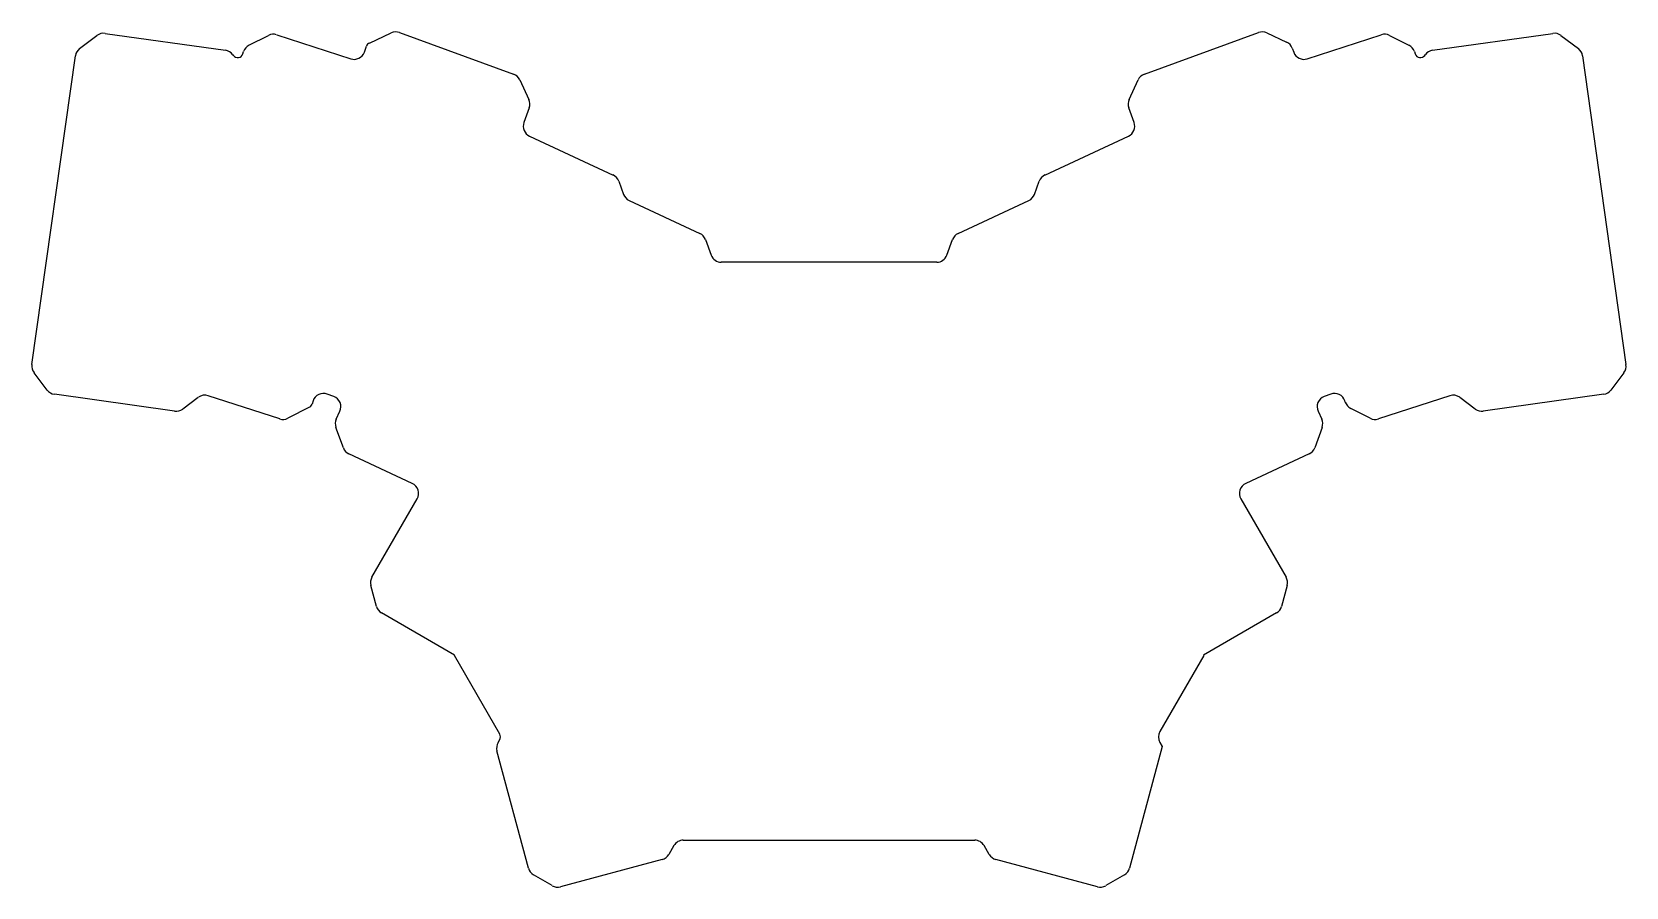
# Model space of a CAD drawing. Header units: millimetres. Extents: x 68 to 361, y -216 to -59.
import ezdxf

# ---------------------------------------------------------------- set-up
doc = ezdxf.new("R2010")
doc.units = ezdxf.units.MM

msp = doc.modelspace()

# ---------------------------------------------------------------- linework, layer by layer
for p, q in [((76.68, -62.19), (79.87, -59.78)), ((81.35, -59.4), (103.48, -62.51)), ((107.82, -61.59), (111.39, -59.77)), ((112.91, -59.65), (126.53, -64.08)), ((129.95, -61.18), (133.95, -59.32)), ((135.48, -59.25), (156.48, -66.89)), ((272.46, -66.89), (293.45, -59.25)), ((294.98, -59.32), (298.61, -61.01)), ((302.4, -64.08), (316.02, -59.65)), ((317.55, -59.77), (321.11, -61.59)), ((325.46, -62.51), (347.58, -59.4)), ((349.06, -59.78), (352.26, -62.19)), ((67.92, -120.29), (75.9, -63.51)), ((104.8, -63.29), (104.94, -63.47)), ((106.69, -63.18), (106.83, -62.75)), ((129.03, -62.86), (129.43, -61.75)), ((299.64, -62.13), (299.91, -62.86)), ((322.11, -62.75), (322.25, -63.18)), ((324, -63.47), (324.14, -63.29)), ((353.03, -63.51), (361.01, -120.29)), ((157.6, -67.92), (159.29, -71.55)), ((269.64, -71.55), (271.33, -67.92)), ((159.36, -73.08), (158.38, -75.78)), ((270.56, -75.78), (269.57, -73.08)), ((159.41, -78.28), (174.77, -85.44)), ((254.17, -85.44), (269.52, -78.28)), ((175.8, -86.57), (176.69, -89)), ((252.25, -89), (253.13, -86.57)), ((177.72, -90.13), (190.72, -96.19)), ((238.21, -96.19), (251.21, -90.13)), ((191.75, -97.32), (192.79, -100.16)), ((236.14, -100.16), (237.18, -97.32)), ((234.27, -101.48), (194.67, -101.48)), ((70.71, -124.97), (68.3, -121.78)), ((360.63, -121.78), (358.22, -124.97)), ((94.15, -128.86), (72.03, -125.75)), ((113.46, -130.28), (100.32, -126.01)), ((123.4, -126.15), (122.19, -125.71)), ((306.74, -125.71), (305.53, -126.15)), ((328.61, -126.01), (315.48, -130.28)), ((356.91, -125.75), (334.78, -128.86)), ((98.5, -126.32), (95.64, -128.47)), ((118.92, -128.15), (114.98, -130.16)), ((119.61, -126.97), (119.41, -127.57)), ((123.87, -130.3), (124.53, -128.88)), ((304.4, -128.88), (305.07, -130.3)), ((309.39, -127.18), (309.33, -126.97)), ((313.95, -130.16), (310.39, -128.34)), ((333.3, -128.47), (330.43, -126.32)), ((125.17, -135.59), (123.8, -131.83)), ((305.13, -131.83), (303.77, -135.59)), ((137.85, -142.15), (126.2, -136.72)), ((302.73, -136.72), (291.09, -142.15)), ((130.42, -159.36), (138.73, -144.96)), ((290.2, -144.96), (298.52, -159.36)), ((131.25, -164.74), (130.22, -160.88)), ((298.72, -160.88), (297.68, -164.74)), ((145.6, -173.71), (132.19, -165.96)), ((296.75, -165.96), (283.33, -173.71)), ((145.58, -173.8), (145.6, -173.71)), ((153.92, -188.25), (145.58, -173.8)), ((283.36, -173.8), (275.3, -187.75)), ((283.33, -173.71), (283.36, -173.8)), ((153.61, -189.78), (153.92, -189.25)), ((275.73, -190.49), (269.74, -212.88)), ((275.3, -189.75), (275.73, -190.49)), ((159.2, -212.88), (153.41, -191.29)), ((187.68, -207.73), (241.26, -207.73)), ((185.94, -208.73), (185.01, -210.35)), ((243.92, -210.35), (242.99, -208.73)), ((183.8, -211.28), (165.11, -216.29)), ((263.82, -216.29), (245.14, -211.28)), ((163.59, -216.09), (160.13, -214.09)), ((268.8, -214.09), (265.34, -216.09))]:
    msp.add_line(p, q)
for centre, radius, start, end in [((81.07, -61.38), 2, 82, 127), ((112.29, -61.55), 2, 72, 117), ((130.37, -62.09), 1, 115, 160), ((134.8, -61.13), 2, 70, 115), ((294.14, -61.13), 2, 65, 110), ((297.76, -62.82), 2, 20, 65), ((316.64, -61.55), 2, 63, 108), ((347.86, -61.38), 2, 53, 98), ((77.88, -63.79), 2, 127, 172), ((103.2, -64.49), 2, 37, 82), ((105.74, -62.87), 1, 217, 342), ((108.73, -63.37), 2, 117, 162), ((127.15, -62.18), 2, 252, 340), ((301.79, -62.18), 2, 200, 288), ((320.2, -63.37), 2, 18, 63), ((323.2, -62.87), 1, 198, 323), ((325.73, -64.49), 2, 98, 143), ((351.05, -63.79), 2, 8, 53), ((155.79, -68.77), 2, 25, 70), ((273.14, -68.77), 2, 110, 155), ((157.48, -72.4), 2, 340, 25), ((271.45, -72.4), 2, 155, 200), ((160.26, -76.47), 2, 160, 245), ((268.68, -76.47), 2, 295, 20), ((173.92, -87.25), 2, 20, 65), ((255.01, -87.25), 2, 115, 160), ((178.57, -88.31), 2, 200, 245), ((250.37, -88.31), 2, 295, 340), ((189.87, -98), 2, 20, 65), ((239.06, -98), 2, 115, 160), ((194.67, -99.48), 2, 200, 270), ((234.27, -99.48), 2, 270, 340), ((69.9, -120.57), 2, 172, 217), ((359.03, -120.57), 2, 323, 8), ((72.31, -123.77), 2, 217, 262), ((99.71, -127.91), 2, 72, 127), ((121.51, -127.59), 2, 70, 162), ((307.42, -127.59), 2, 18, 110), ((329.23, -127.91), 2, 53, 108), ((356.63, -123.77), 2, 278, 323), ((94.43, -126.88), 2, 262, 307), ((118.46, -127.26), 1, 297, 342), ((122.72, -128.03), 2, 335, 70), ((306.22, -128.03), 2, 110, 205), ((311.3, -126.56), 2, 198, 243), ((334.5, -126.88), 2, 233, 278), ((114.07, -128.38), 2, 252, 297), ((125.68, -131.15), 2, 155, 200), ((303.25, -131.15), 2, 340, 25), ((314.86, -128.38), 2, 243, 288), ((127.05, -134.91), 2, 200, 245), ((301.89, -134.91), 2, 295, 340), ((137, -143.96), 2, 330, 65), ((291.93, -143.96), 2, 115, 210), ((132.15, -160.36), 2, 150, 195), ((296.78, -160.36), 2, 345, 30), ((133.19, -164.23), 2, 195, 240), ((295.75, -164.23), 2, 300, 345), ((155.35, -190.78), 2, 150, 195), ((153.05, -188.75), 1, 330, 30), ((277.03, -188.75), 2, 150, 210), ((187.68, -209.73), 2, 90, 150), ((241.26, -209.73), 2, 30, 90), ((183.28, -209.35), 2, 285, 330), ((245.66, -209.35), 2, 210, 255), ((161.13, -212.36), 2, 195, 240), ((267.8, -212.36), 2, 300, 345), ((164.59, -214.36), 2, 240, 285), ((264.34, -214.36), 2, 255, 300)]:
    msp.add_arc(centre, radius, start, end)

doc.saveas('drawing.dxf')
